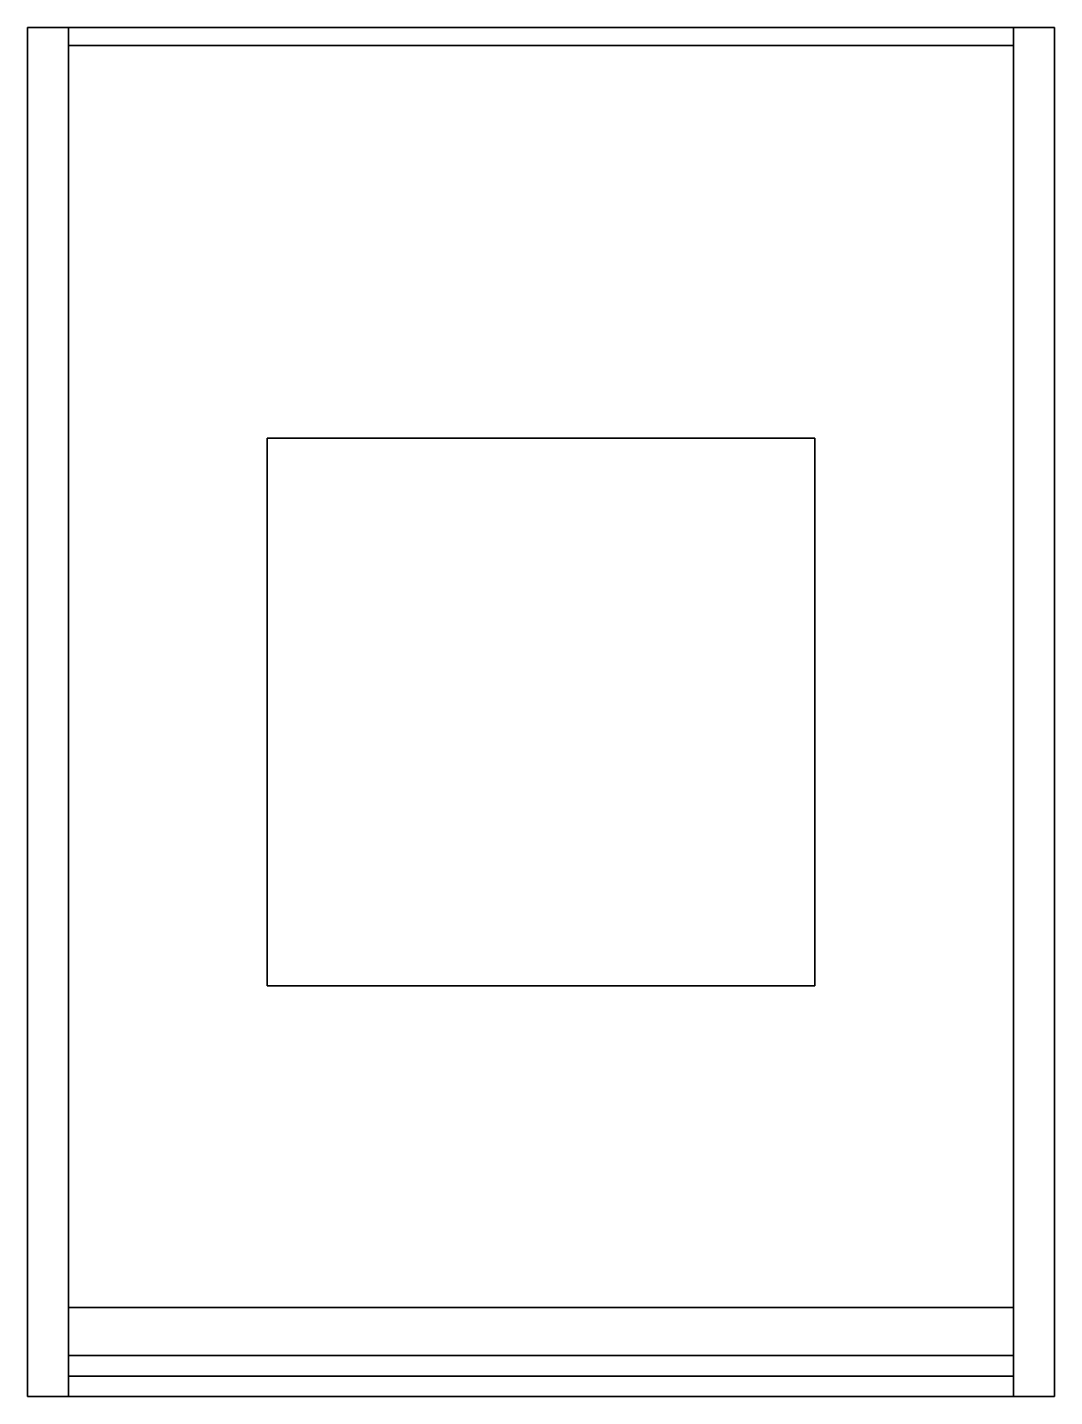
# Model space of a CAD drawing. Header units: millimetres. Extents: x 0 to 450, y -600 to 0.
import ezdxf

# ---------------------------------------------------------------- set-up
doc = ezdxf.new("R2010")
doc.units = ezdxf.units.MM
for name, color, linetype in [('AKSESUAR', 7, 'Continuous'), ('ARKALIK', 7, 'Continuous'), ('BAZA', 7, 'Continuous'), ('GOVDE', 7, 'Continuous'), ('RAFLAR', 7, 'Continuous')]:
    doc.layers.add(name, color=color, linetype=linetype)

msp = doc.modelspace()

# ---------------------------------------------------------------- linework, layer by layer
at = {"layer": 'AKSESUAR'}
for points in [[(105, -420, 352.5), (345, -420, 352.5), (345, -180, 352.5), (105, -180, 352.5)], [(105, -420, 437.5), (345, -420, 437.5), (345, -180, 437.5), (105, -180, 437.5)], [(345, -180, 352.5), (105, -180, 352.5), (105, -180, 437.5), (345, -180, 437.5)], [(105, -180, 352.5), (105, -420, 352.5), (105, -420, 437.5), (105, -180, 437.5)], [(105, -420, 612.5), (345, -420, 612.5), (345, -180, 612.5), (105, -180, 612.5)], [(105, -420, 697.5), (345, -420, 697.5), (345, -180, 697.5), (105, -180, 697.5)], [(345, -180, 612.5), (105, -180, 612.5), (105, -180, 697.5), (345, -180, 697.5)], [(105, -180, 612.5), (105, -420, 612.5), (105, -420, 697.5), (105, -180, 697.5)], [(105, -420, 872.5), (345, -420, 872.5), (345, -180, 872.5), (105, -180, 872.5)], [(105, -420, 957.5), (345, -420, 957.5), (345, -180, 957.5), (105, -180, 957.5)], [(345, -180, 872.5), (105, -180, 872.5), (105, -180, 957.5), (345, -180, 957.5)], [(105, -180, 872.5), (105, -420, 872.5), (105, -420, 957.5), (105, -180, 957.5)], [(105, -420, 1132.5), (345, -420, 1132.5), (345, -180, 1132.5), (105, -180, 1132.5)], [(105, -420, 1217.5), (345, -420, 1217.5), (345, -180, 1217.5), (105, -180, 1217.5)], [(345, -180, 1132.5), (105, -180, 1132.5), (105, -180, 1217.5), (345, -180, 1217.5)], [(105, -180, 1132.5), (105, -420, 1132.5), (105, -420, 1217.5), (105, -180, 1217.5)], [(345, -420, 352.5), (345, -180, 352.5), (345, -180, 437.5), (345, -420, 437.5)], [(345, -420, 612.5), (345, -180, 612.5), (345, -180, 697.5), (345, -420, 697.5)], [(345, -420, 872.5), (345, -180, 872.5), (345, -180, 957.5), (345, -420, 957.5)], [(345, -420, 1132.5), (345, -180, 1132.5), (345, -180, 1217.5), (345, -420, 1217.5)], [(105, -420, 352.5), (345, -420, 352.5), (345, -420, 437.5), (105, -420, 437.5)], [(105, -420, 612.5), (345, -420, 612.5), (345, -420, 697.5), (105, -420, 697.5)], [(105, -420, 872.5), (345, -420, 872.5), (345, -420, 957.5), (105, -420, 957.5)], [(105, -420, 1132.5), (345, -420, 1132.5), (345, -420, 1217.5), (105, -420, 1217.5)]]:
    msp.add_3dface(points, dxfattribs=at)
at = {"layer": 'ARKALIK'}
for points in [[(18, -8, 18), (432, -8, 18), (432, 0, 18), (18, 0, 18)], [(18, -8, 2482), (432, -8, 2482), (432, 0, 2482), (18, 0, 2482)], [(432, 0, 18), (18, 0, 18), (18, 0, 2482), (432, 0, 2482)], [(18, 0, 18), (18, -8, 18), (18, -8, 2482), (18, 0, 2482)], [(432, -8, 18), (432, 0, 18), (432, 0, 2482), (432, -8, 2482)], [(18, -8, 18), (432, -8, 18), (432, -8, 2482), (18, -8, 2482)]]:
    msp.add_3dface(points, dxfattribs=at)
at = {"layer": 'BAZA'}
for points in [[(18, -591), (432, -591), (432, -561), (18, -561)], [(18, -591, 130), (432, -591, 130), (432, -561, 130), (18, -561, 130)], [(432, -561), (18, -561), (18, -561, 130), (432, -561, 130)], [(18, -561), (18, -591), (18, -591, 130), (18, -561, 130)], [(432, -591), (432, -561), (432, -561, 130), (432, -591, 130)], [(18, -591), (432, -591), (432, -591, 130), (18, -591, 130)]]:
    msp.add_3dface(points, dxfattribs=at)
at = {"layer": 'GOVDE'}
for points in [[(0, -600), (18, -600), (18, 0), (0, 0)], [(0, -600, 2500), (18, -600, 2500), (18, 0, 2500), (0, 0, 2500)], [(18, 0), (0, 0), (0, 0, 2500), (18, 0, 2500)], [(0, 0), (0, -600), (0, -600, 2500), (0, 0, 2500)], [(18, -600), (18, 0), (18, 0, 2500), (18, -600, 2500)], [(18, -600), (432, -600), (432, 0), (18, 0)], [(18, -600, 18), (432, -600, 18), (432, 0, 18), (18, 0, 18)], [(432, 0), (18, 0), (18, 0, 18), (432, 0, 18)], [(18, 0), (18, -600), (18, -600, 18), (18, 0, 18)], [(18, -600, 2482), (432, -600, 2482), (432, 0, 2482), (18, 0, 2482)], [(18, -600, 2500), (432, -600, 2500), (432, 0, 2500), (18, 0, 2500)], [(432, 0, 2482), (18, 0, 2482), (18, 0, 2500), (432, 0, 2500)], [(18, 0, 2482), (18, -600, 2482), (18, -600, 2500), (18, 0, 2500)], [(432, -600), (450, -600), (450, 0), (432, 0)], [(432, -600, 2500), (450, -600, 2500), (450, 0, 2500), (432, 0, 2500)], [(450, 0), (432, 0), (432, 0, 2500), (450, 0, 2500)], [(432, 0), (432, -600), (432, -600, 2500), (432, 0, 2500)], [(432, -600), (432, 0), (432, 0, 18), (432, -600, 18)], [(432, -600, 2482), (432, 0, 2482), (432, 0, 2500), (432, -600, 2500)], [(450, -600), (450, 0), (450, 0, 2500), (450, -600, 2500)], [(0, -600), (18, -600), (18, -600, 2500), (0, -600, 2500)], [(18, -600), (432, -600), (432, -600, 18), (18, -600, 18)], [(18, -600, 2482), (432, -600, 2482), (432, -600, 2500), (18, -600, 2500)], [(432, -600), (450, -600), (450, -600, 2500), (432, -600, 2500)]]:
    msp.add_3dface(points, dxfattribs=at)
at = {"layer": 'RAFLAR'}
for points in [[(18, -582, 2126), (432, -582, 2126), (432, 0, 2126), (18, 0, 2126)], [(18, -582, 2144), (432, -582, 2144), (432, 0, 2144), (18, 0, 2144)], [(432, 0, 2126), (18, 0, 2126), (18, 0, 2144), (432, 0, 2144)], [(18, 0, 2126), (18, -582, 2126), (18, -582, 2144), (18, 0, 2144)], [(18, -582, 301), (432, -582, 301), (432, 0, 301), (18, 0, 301)], [(18, -582, 319), (432, -582, 319), (432, 0, 319), (18, 0, 319)], [(432, 0, 301), (18, 0, 301), (18, 0, 319), (432, 0, 319)], [(18, 0, 301), (18, -582, 301), (18, -582, 319), (18, 0, 319)], [(18, -582, 561), (432, -582, 561), (432, 0, 561), (18, 0, 561)], [(18, -582, 579), (432, -582, 579), (432, 0, 579), (18, 0, 579)], [(432, 0, 561), (18, 0, 561), (18, 0, 579), (432, 0, 579)], [(18, 0, 561), (18, -582, 561), (18, -582, 579), (18, 0, 579)], [(18, -582, 821), (432, -582, 821), (432, 0, 821), (18, 0, 821)], [(18, -582, 839), (432, -582, 839), (432, 0, 839), (18, 0, 839)], [(432, 0, 821), (18, 0, 821), (18, 0, 839), (432, 0, 839)], [(18, 0, 821), (18, -582, 821), (18, -582, 839), (18, 0, 839)], [(18, -582, 1081), (432, -582, 1081), (432, 0, 1081), (18, 0, 1081)], [(18, -582, 1099), (432, -582, 1099), (432, 0, 1099), (18, 0, 1099)], [(432, 0, 1081), (18, 0, 1081), (18, 0, 1099), (432, 0, 1099)], [(18, 0, 1081), (18, -582, 1081), (18, -582, 1099), (18, 0, 1099)], [(18, -582, 1341), (432, -582, 1341), (432, 0, 1341), (18, 0, 1341)], [(18, -582, 1359), (432, -582, 1359), (432, 0, 1359), (18, 0, 1359)], [(432, 0, 1341), (18, 0, 1341), (18, 0, 1359), (432, 0, 1359)], [(18, 0, 1341), (18, -582, 1341), (18, -582, 1359), (18, 0, 1359)], [(18, -582, 1601), (432, -582, 1601), (432, 0, 1601), (18, 0, 1601)], [(18, -582, 1619), (432, -582, 1619), (432, 0, 1619), (18, 0, 1619)], [(432, 0, 1601), (18, 0, 1601), (18, 0, 1619), (432, 0, 1619)], [(18, 0, 1601), (18, -582, 1601), (18, -582, 1619), (18, 0, 1619)], [(18, -582, 1861), (432, -582, 1861), (432, 0, 1861), (18, 0, 1861)], [(18, -582, 1879), (432, -582, 1879), (432, 0, 1879), (18, 0, 1879)], [(432, 0, 1861), (18, 0, 1861), (18, 0, 1879), (432, 0, 1879)], [(18, 0, 1861), (18, -582, 1861), (18, -582, 1879), (18, 0, 1879)], [(432, -582, 2126), (432, 0, 2126), (432, 0, 2144), (432, -582, 2144)], [(432, -582, 301), (432, 0, 301), (432, 0, 319), (432, -582, 319)], [(432, -582, 561), (432, 0, 561), (432, 0, 579), (432, -582, 579)], [(432, -582, 821), (432, 0, 821), (432, 0, 839), (432, -582, 839)], [(432, -582, 1081), (432, 0, 1081), (432, 0, 1099), (432, -582, 1099)], [(432, -582, 1341), (432, 0, 1341), (432, 0, 1359), (432, -582, 1359)], [(432, -582, 1601), (432, 0, 1601), (432, 0, 1619), (432, -582, 1619)], [(432, -582, 1861), (432, 0, 1861), (432, 0, 1879), (432, -582, 1879)], [(18, -582, 2126), (432, -582, 2126), (432, -582, 2144), (18, -582, 2144)], [(18, -582, 301), (432, -582, 301), (432, -582, 319), (18, -582, 319)], [(18, -582, 561), (432, -582, 561), (432, -582, 579), (18, -582, 579)], [(18, -582, 821), (432, -582, 821), (432, -582, 839), (18, -582, 839)], [(18, -582, 1081), (432, -582, 1081), (432, -582, 1099), (18, -582, 1099)], [(18, -582, 1341), (432, -582, 1341), (432, -582, 1359), (18, -582, 1359)], [(18, -582, 1601), (432, -582, 1601), (432, -582, 1619), (18, -582, 1619)], [(18, -582, 1861), (432, -582, 1861), (432, -582, 1879), (18, -582, 1879)]]:
    msp.add_3dface(points, dxfattribs=at)

doc.saveas('drawing.dxf')
